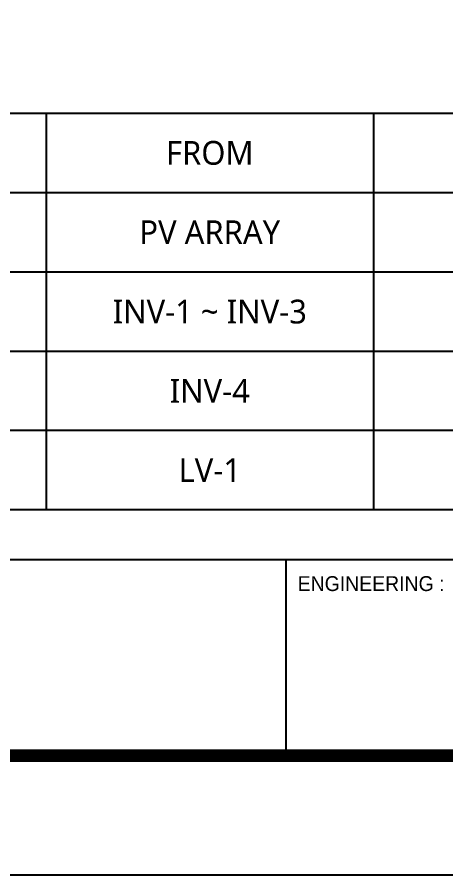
# Model space of a CAD drawing. Header units: millimetres. Extents: x 10297564 to 11610295, y -9287743 to -8409454.
# Drawn here: x 10489239 to 10496459, y -8795210 to -8780779 of the extents above; entities that cross this region are included whole.
import ezdxf
from ezdxf.enums import TextEntityAlignment as Align

# ---------------------------------------------------------------- set-up
doc = ezdxf.new("R2010")
doc.units = ezdxf.units.MM
doc.header["$LTSCALE"] = 100
for name, color, linetype in [('_도곽_마크', 7, 'Continuous'), ('BOX', 7, 'Continuous'), ('BOX_Def', 8, 'Continuous'), ('E-TEXT-BOX', 7, 'Continuous'), ('text', 7, 'Continuous')]:
    doc.layers.add(name, color=color, linetype=linetype)
doc.layers.add('DIJ1-TEXT', color=7, linetype='Continuous', lineweight=5)
doc.layers.add('TITLE', color=7, linetype='Continuous', lineweight=0)
doc.styles.add('MG', font='malgun.ttf')
doc.styles.add('RomanS', font='Dotum.ttf')

# ---------------------------------------------------------------- blocks, each defined once
blk = doc.blocks.new('A$C78AD5414')
at = {"layer": '_도곽_마크'}
for points in [[(280, 53), (160, 53)], [(280, 53), (280, 21)], [(400, 53), (280, 53)], [(40, 21), (811, 21)]]:
    blk.add_lwpolyline(points, dxfattribs=at)
at = {"layer": 'BOX', "const_width": 2}
blk.add_lwpolyline([(40, 20), (40, 574), (811, 574), (811, 20)], close=True, dxfattribs=at)
at = {"layer": 'BOX_Def'}
blk.add_lwpolyline([(0, 0), (841, 0), (841, 594), (0, 594)], close=True, dxfattribs=at)
at = {"layer": 'DIJ1-TEXT', "style": 'RomanS'}
blk.add_text('ENGINEERING :', height=2.5, dxfattribs=at).set_placement((282, 49), align=Align.MIDDLE_LEFT)

msp = doc.modelspace()

# ---------------------------------------------------------------- linework, layer by layer
at = {"layer": 'E-TEXT-BOX', "color": 1}
for p, q in [((10471639.2, -8782393), (10501264.7, -8782393)), ((10489727.9, -8782393), (10489727.9, -8789065.2)), ((10495238, -8782393), (10495238, -8789065.2)), ((10471639.2, -8783727.4), (10501264.7, -8783727.4)), ((10471639.2, -8785061.9), (10501264.7, -8785061.9)), ((10471639.2, -8786396.3), (10501264.7, -8786396.3)), ((10471639.2, -8787730.8), (10501264.7, -8787730.8)), ((10471639.2, -8787730.8), (10501264.7, -8787730.8)), ((10471639.2, -8789065.2), (10501264.7, -8789065.2))]:
    msp.add_line(p, q, dxfattribs=at)

# ---------------------------------------------------------------- block references
at = {"layer": 'TITLE', "color": 4, "xscale": 100, "yscale": 100, "zscale": 100}
msp.add_blockref('A$C78AD5414', (10465764, -8795209.7), dxfattribs=at)

# ---------------------------------------------------------------- texts
at = {"layer": 'text', "style": 'MG'}
for s, p in [('FROM', (10492483, -8783062.8)), ('PV ARRAY', (10492483, -8784397.3)), ('INV-1 ~ INV-3', (10492483, -8785732.8)), ('INV-4', (10492483, -8787067.3)), ('LV-1', (10492483, -8788401.9))]:
    msp.add_text(s, height=400, dxfattribs=at).set_placement(p, align=Align.MIDDLE_CENTER)

doc.saveas('drawing.dxf')
